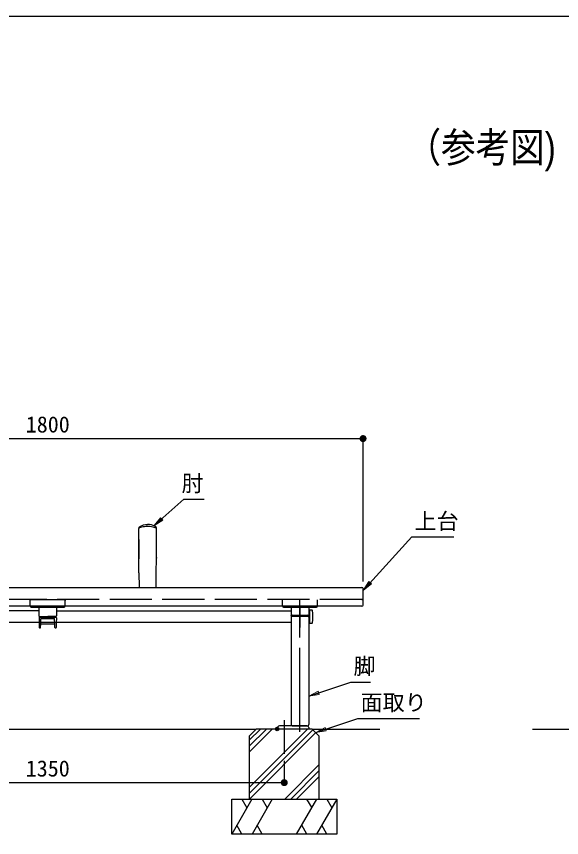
# Model space of a CAD drawing. Units: millimetres at full size, sheet at 1:20. Extents: x 38394 to 43870, y -8925 to -5191.
# Drawn here: x 39900 to 41456, y -7646 to -5301 of the extents above; entities that cross this region are included whole.
import ezdxf
from ezdxf.enums import TextEntityAlignment as Align

# ---------------------------------------------------------------- set-up
doc = ezdxf.new("R2010")
doc.units = ezdxf.units.MM
doc.header["$LTSCALE"] = 20
doc.header["$PDMODE"] = 32
doc.header["$PDSIZE"] = 10
doc.linetypes.add('CHAIN', pattern=[18.5, 12, -1.5, 3.5, -1.5])
doc.linetypes.add('DASHED', pattern=[7.5, 6, -1.5])
doc.layers.add('_0-0_', color=7, linetype='Continuous', lineweight=25)
doc.layers.add('寸法', color=1, linetype='Continuous', lineweight=25)
doc.styles.add('ＭＳ ゴシック', font='')
doc.styles.add('ＭＳ Ｐゴシック', font='')
doc.styles.get('ＭＳ ゴシック').set_extended_font_data('MS Gothic')
doc.styles.get('ＭＳ Ｐゴシック').set_extended_font_data('MS PGothic')

# ---------------------------------------------------------------- blocks, each defined once
blk = doc.blocks.new('filled_dot')
at = {"color": 0, "linetype": 'Continuous', "lineweight": -2, "const_width": 1.25}
blk.add_lwpolyline([(-0.625, 0, 1), (0.625, 0, 1)], format="xyb", close=True, dxfattribs=at)

msp = doc.modelspace()

# ---------------------------------------------------------------- hatches: boundary and pattern name
at = {"layer": '_0-0_'}
for points in [[(40292.85, -6756.32), (40312.03, -6732.77), (40318.37, -6739.85)], [(40889.79, -6940.42), (40906.46, -6915.03), (40913.49, -6921.42)], [(40734.79, -7242.58), (40761.68, -7228.46), (40764.73, -7237.46)], [(40754.79, -7346.34), (40781.68, -7332.22), (40784.73, -7341.23)]]:
    msp.add_hatch(color=1, dxfattribs=at).paths.add_polyline_path(points)

# ---------------------------------------------------------------- linework, layer by layer
at = {"layer": '_0-0_', "lineweight": 13}
for p, q in [((40249.79, -6763.72), (40249.79, -6761.8)), ((40249.79, -6770.81), (40249.79, -6770.81)), ((40249.79, -6770.82), (40249.79, -6770.82)), ((40249.79, -6770.82), (40249.79, -6770.82)), ((40299.79, -6763.72), (40299.79, -6761.8)), ((40274.79, -6931.82), (40252.52, -6931.82)), ((40274.79, -6931.82), (40297.06, -6931.82))]:
    msp.add_line(p, q, dxfattribs=at)
at = {"layer": '_0-0_'}
for p, q in [((40249.79, -6763.79), (40249.79, -6763.72)), ((40299.79, -6763.72), (40299.79, -6763.79)), ((40249.79, -6846.88), (40249.79, -6846.84)), ((40299.79, -6846.88), (40299.79, -6846.84)), ((39092.79, -6931.82), (40886.79, -6931.82)), ((40889.79, -6982.28), (40889.79, -6934.82)), ((40709.79, -7018.02), (40709.79, -6964.16)), ((40886.79, -6985.28), (39092.79, -6985.28)), ((39939.79, -6985.28), (39939.79, -6985.38)), ((39942.79, -6988.38), (40036.79, -6988.38)), ((39942.79, -6988.38), (40036.79, -6988.38)), ((39964.79, -6988.38), (39964.79, -7013.32)), ((39964.79, -6988.38), (39964.79, -7013.32)), ((40014.79, -6988.4), (40014.79, -7013.34)), ((40039.79, -6985.28), (40039.79, -6985.38)), ((40659.79, -6985.28), (40659.79, -6985.38)), ((40662.79, -6988.38), (40756.79, -6988.38)), ((40662.79, -6988.38), (40756.79, -6988.38)), ((40684.79, -6988.38), (40684.79, -7013.32)), ((40684.79, -6988.38), (40684.79, -7013.32)), ((40734.79, -6988.4), (40734.79, -7013.34)), ((40759.79, -6985.28), (40759.79, -6985.38)), ((39964.79, -6998.32), (39294.79, -6998.32)), ((40014.79, -6998.32), (40684.79, -6998.32)), ((40687.79, -7011.08), (40731.79, -7011.08)), ((40735.29, -6998.33), (40734.79, -6998.33)), ((40736.79, -6998.32), (40735.29, -6998.32)), ((40736.79, -6997.82), (40736.79, -7015.32)), ((40736.79, -6998.32), (40736.79, -7032.32)), ((40738.29, -6996.32), (40743.31, -6996.32)), ((39965.29, -7032.32), (39294.79, -7032.32)), ((39965.3, -7032.58), (39965.76, -7046.36)), ((39966.3, -7031.55), (40013.28, -7031.55)), ((39966.79, -7015.32), (39989.79, -7015.32)), ((40012.79, -7015.32), (39989.79, -7015.32)), ((40014.28, -7032.58), (40013.82, -7046.36)), ((40684.79, -7032.32), (40014.29, -7032.32)), ((40684.79, -7014.08), (40684.79, -7323.84)), ((40734.79, -7014.08), (40734.79, -7323.84)), ((40735.29, -7032.32), (40734.79, -7032.32)), ((40736.79, -7032.32), (40735.29, -7032.32)), ((40736.79, -7032.82), (40736.79, -7015.32)), ((40738.29, -7034.32), (40743.31, -7034.32)), ((39968.33, -7047.32), (39966.76, -7047.32)), ((39969.33, -7046.36), (39969.69, -7036.78)), ((39970.69, -7035.82), (40008.89, -7035.82)), ((40010.26, -7046.36), (40009.89, -7036.78)), ((40011.25, -7047.32), (40012.82, -7047.32)), ((39394.79, -7336.34), (40584.79, -7336.34)), ((40644.79, -7334.04), (40646.25, -7330.11)), ((40644.79, -7336.34), (40644.79, -7334.04)), ((40734.79, -7336.34), (40644.79, -7336.34)), ((40734.79, -7336.34), (40644.79, -7336.34)), ((40729.79, -7326.84), (40650.94, -7326.84)), ((40687.79, -7326.84), (40731.79, -7326.84)), ((40734.79, -7331.84), (40734.79, -7336.34)), ((40744.79, -7336.34), (40937.51, -7336.34)), ((41373.65, -7336.34), (41905.06, -7336.34)), ((40514.79, -7536.34), (40814.79, -7536.34)), ((40514.79, -7636.34), (40514.79, -7536.34)), ((40814.79, -7536.34), (40814.79, -7636.34)), ((40814.79, -7636.34), (40514.79, -7636.34))]:
    msp.add_line(p, q, dxfattribs=at)
at = {"layer": '_0-0_', "linetype": 'DASHED'}
for p, q in [((40886.79, -6966.82), (39092.79, -6966.82)), ((39939.79, -6985.28), (39939.79, -6967.32)), ((39939.79, -6985.28), (39939.79, -6967.32)), ((39939.79, -6969.73), (39939.79, -6967.32)), ((39939.79, -6969.73), (39939.79, -6967.32)), ((39940.29, -6966.82), (39989.79, -6966.82)), ((39940.29, -6966.82), (39989.79, -6966.82)), ((39989.79, -6966.82), (40039.29, -6966.82)), ((39989.79, -6966.82), (40039.29, -6966.82)), ((40039.79, -6985.28), (40039.79, -6967.32)), ((40039.79, -6985.28), (40039.79, -6967.32)), ((40039.79, -6967.32), (40039.79, -6969.73)), ((40039.79, -6967.32), (40039.79, -6969.73)), ((40659.79, -6985.28), (40659.79, -6967.32)), ((40659.79, -6985.28), (40659.79, -6967.32)), ((40759.79, -6985.28), (40759.79, -6967.32)), ((40759.79, -6985.28), (40759.79, -6967.32)), ((39964.83, -7018.36), (39965.3, -7032.58)), ((39965.83, -7017.32), (40013.79, -7017.32)), ((39969.69, -7036.78), (39970.26, -7021.78)), ((39971.25, -7020.82), (40008.33, -7020.82)), ((40009.89, -7036.78), (40009.33, -7021.78)), ((40014.76, -7018.36), (40014.28, -7032.58)), ((40684.79, -7013.32), (40684.79, -7012.32)), ((40709.79, -7015.32), (40686.79, -7015.32)), ((40732.79, -7015.32), (40709.79, -7015.32)), ((40734.79, -7012.32), (40734.79, -7013.32))]:
    msp.add_line(p, q, dxfattribs=at)
at = {"layer": '_0-0_', "linetype": 'CHAIN'}
for p, q in [((40709.79, -6983.98), (40709.79, -7046.67)), ((40709.79, -7344.51), (40709.79, -6996.22)), ((40664.79, -7311.48), (40664.79, -7407.46))]:
    msp.add_line(p, q, dxfattribs=at)
at = {"layer": '_0-0_', "color": 4}
for p, q in [((40564.79, -7402.16), (40630.61, -7336.34)), ((40564.79, -7385.32), (40613.77, -7336.34)), ((40564.79, -7368.49), (40596.93, -7336.34)), ((40564.79, -7503.19), (40731.64, -7336.34)), ((40564.79, -7520.03), (40746.63, -7338.19)), ((40565.31, -7536.34), (40755.05, -7346.6)), ((40666.34, -7536.34), (40764.79, -7437.89)), ((40683.18, -7536.34), (40764.79, -7454.73)), ((40700.02, -7536.34), (40764.79, -7471.57)), ((40572.53, -7536.34), (40514.79, -7636.34)), ((40543.66, -7536.34), (40558.09, -7561.34)), ((40630.68, -7536.34), (40572.95, -7636.34)), ((40601.82, -7536.34), (40616.25, -7561.34)), ((40757.06, -7536.34), (40699.32, -7636.34)), ((40728.82, -7536.34), (40743.26, -7561.34)), ((40814.79, -7536.34), (40757.06, -7636.34)), ((40786.56, -7536.34), (40800.99, -7561.34)), ((40543.74, -7636.34), (40529.31, -7611.34)), ((40601.9, -7636.34), (40587.47, -7611.34)), ((40729.09, -7636.34), (40714.65, -7611.34)), ((40786.82, -7636.34), (40772.39, -7611.34))]:
    msp.add_line(p, q, dxfattribs=at)
at = {"layer": '_0-0_', "color": 6}
msp.add_lwpolyline([(43870.49, -5301.21), (38394.23, -5301.21), (38394.23, -8924.84), (43870.49, -8924.84)], close=True, dxfattribs=at)
at = {"layer": '_0-0_', "color": 1}
for points in [[(40292.85, -6756.32), (40377.96, -6680.1), (40436.31, -6680.1)], [(40889.79, -6940.42), (41028.62, -6787.81), (41149.22, -6787.81)], [(40734.79, -7242.58), (40854.57, -7202.03), (40911.12, -7202.03)], [(40754.79, -7346.34), (40874.57, -7305.8), (41050.52, -7305.8)]]:
    msp.add_lwpolyline(points, dxfattribs=at)
at = {"layer": '_0-0_'}
for points in [[(40250.55, -6760.24), (40254.58, -6757.45), (40258.89, -6755.2), (40263.44, -6753.5), (40269.03, -6752.24), (40274.39, -6751.85), (40274.79, -6751.82)], [(40299.03, -6760.24), (40295.01, -6757.45), (40290.69, -6755.2), (40286.14, -6753.5), (40280.55, -6752.24), (40275.19, -6751.85), (40274.79, -6751.82)], [(40249.79, -6846.84), (40249.79, -6828.52), (40249.79, -6810.44), (40249.79, -6792.65), (40249.79, -6788.58), (40249.79, -6784.51), (40249.79, -6780.56), (40249.79, -6776.8), (40249.79, -6773.68), (40249.79, -6770.93), (40249.79, -6767.99), (40249.79, -6765.8), (40249.79, -6764.44), (40249.79, -6763.82), (40249.79, -6763.81)], [(40274.79, -6757.97), (40270.45, -6758.1), (40266.11, -6758.5), (40262.14, -6759.08), (40258.41, -6759.81), (40254.98, -6760.64), (40252.03, -6761.62), (40250.64, -6762.29)], [(40298.94, -6762.29), (40296.71, -6761.3), (40293.89, -6760.45), (40290.28, -6759.62), (40286.11, -6758.86), (40281.67, -6758.3), (40276.84, -6758), (40274.79, -6757.97)], [(40299.79, -6846.84), (40299.79, -6828.52), (40299.79, -6810.44), (40299.79, -6792.65), (40299.79, -6788.58), (40299.79, -6784.51), (40299.79, -6780.56), (40299.79, -6776.8), (40299.79, -6773.68), (40299.79, -6770.93), (40299.79, -6767.99), (40299.79, -6765.8), (40299.79, -6764.44), (40299.79, -6763.82), (40299.79, -6763.81)], [(40249.79, -6794.76), (40249.79, -6794.76), (40249.79, -6794.79), (40249.79, -6794.85), (40249.79, -6794.93), (40249.79, -6795.03), (40249.79, -6795.31), (40249.79, -6796.37), (40249.79, -6797.46), (40249.78, -6798.25), (40249.78, -6798.9), (40249.79, -6799.81), (40249.79, -6801.33), (40249.79, -6803.23), (40249.79, -6805.46), (40249.79, -6809.06), (40249.79, -6813.43), (40249.79, -6818.67), (40249.79, -6824.72), (40249.79, -6831.63), (40249.79, -6839.38), (40249.79, -6848.01)], [(40299.79, -6848.01), (40299.8, -6839.38), (40299.8, -6831.63), (40299.8, -6824.72), (40299.8, -6818.67), (40299.8, -6813.43), (40299.8, -6809.06), (40299.8, -6805.46), (40299.8, -6802.85), (40299.8, -6800.72), (40299.8, -6799.17), (40299.8, -6798.65), (40299.8, -6798.19), (40299.79, -6796.67), (40299.79, -6795.69), (40299.79, -6795.31), (40299.79, -6795.03), (40299.79, -6794.93), (40299.79, -6794.85), (40299.79, -6794.79), (40299.79, -6794.76), (40299.79, -6794.76)], [(40250, -6890.12), (40249.99, -6889.12), (40249.88, -6875.89), (40249.82, -6862.71), (40249.79, -6846.88), (40249.79, -6846.88)], [(40249.79, -6846.88), (40249.79, -6847.6), (40249.79, -6848.01)], [(40299.59, -6889.43), (40299.6, -6889.12), (40299.71, -6875.89), (40299.77, -6862.71), (40299.79, -6846.88), (40299.79, -6846.88)], [(40299.79, -6846.88), (40299.79, -6847.6), (40299.79, -6848.01)], [(40249.79, -6848.97), (40249.79, -6849.45), (40249.79, -6849.93)], [(40299.79, -6849.93), (40299.79, -6849.45), (40299.79, -6848.97)], [(40249.98, -6890.09), (40250.04, -6896.04), (40250.16, -6905.93), (40250.3, -6915.89), (40250.46, -6925.92), (40250.52, -6929.86)], [(40299.06, -6929.85), (40299.22, -6920.31), (40299.37, -6910.18), (40299.5, -6900.15), (40299.6, -6890.21), (40299.61, -6889.41)]]:
    msp.add_lwpolyline(points, dxfattribs=at)
at = {"layer": '_0-0_', "color": 1, "lineweight": 13}
for points in [[(40292.85, -6756.32), (40312.03, -6732.77), (40318.37, -6739.85)], [(40889.79, -6940.42), (40906.46, -6915.03), (40913.49, -6921.42)], [(40734.79, -7242.58), (40761.68, -7228.46), (40764.73, -7237.46)], [(40754.79, -7346.34), (40781.68, -7332.22), (40784.73, -7341.23)]]:
    msp.add_lwpolyline(points, close=True, dxfattribs=at)
at = {"layer": '_0-0_', "lineweight": 13}
for points in [[(40249.79, -6788.69), (40249.79, -6791.32), (40249.79, -6793.01), (40249.79, -6794.23), (40249.79, -6794.94), (40249.79, -6795.11), (40249.79, -6795.14)], [(40299.79, -6795.14), (40299.79, -6795.11), (40299.79, -6794.94), (40299.79, -6794.23), (40299.79, -6793.01), (40299.79, -6791.32), (40299.79, -6788.75)]]:
    msp.add_lwpolyline(points, dxfattribs=at)
at = {"layer": '_0-0_'}
msp.add_lwpolyline([(40564.79, -7536.34), (40764.79, -7536.34), (40764.79, -7356.34), (40744.79, -7336.34), (40584.79, -7336.34), (40564.79, -7356.34)], close=True, dxfattribs=at)
at = {"layer": '_0-0_', "lineweight": 13}
for centre, radius, start, end in [((40251.79, -6761.8), 2, 128.29963, 180), ((40251.51, -6763.77), 1.72, 120.43769, 181.56293), ((40298.04, -6763.78), 1.75, 359.03982, 58.95956), ((40297.79, -6761.8), 2, 360, 51.70037)]:
    msp.add_arc(centre, radius, start, end, dxfattribs=at)
at = {"layer": '_0-0_'}
for centre, radius, start, end in [((40252.52, -6929.82), 2, 180.92336, 270), ((40297.06, -6929.82), 2, 270, 359.07664), ((40886.79, -6934.82), 3, 360, 90), ((39940.29, -6967.32), 0.5, 90, 180), ((39940.29, -6967.32), 0.5, 90, 180), ((39942.79, -6985.38), 3, 180, 270), ((39942.79, -6985.38), 3, 180, 270), ((40036.79, -6985.38), 3, 270, 360), ((40036.79, -6985.38), 3, 270, 360), ((40039.29, -6967.32), 0.5, 360, 90), ((40039.29, -6967.32), 0.5, 360, 90), ((40662.79, -6985.38), 3, 180, 270), ((40662.79, -6985.38), 3, 180, 270), ((40756.79, -6985.38), 3, 270, 360), ((40756.79, -6985.38), 3, 270, 360), ((40886.79, -6982.28), 3, 270, 0), ((40687.79, -7014.08), 3, 90, 180), ((40731.79, -7014.08), 3, 360, 90), ((40738.29, -6997.82), 1.5, 90, 180), ((40743.31, -6998.32), 2, 9.9896, 90), ((40646.79, -7015.32), 100, 350.0104, 9.9896), ((39966.79, -7013.32), 2, 180, 270), ((39966.3, -7032.55), 1, 90, 181.90915), ((40012.79, -7013.32), 2, 270, 0), ((40013.28, -7032.55), 1, 358.09085, 90), ((40738.29, -7032.82), 1.5, 180, 270), ((40743.31, -7032.32), 2, 270, 350.0104), ((39966.76, -7046.32), 1, 181.90915, 270), ((39968.33, -7046.32), 1, 270, 357.83892), ((39970.69, -7036.82), 1, 90, 177.83892), ((40008.89, -7036.82), 1, 2.16108, 90), ((40011.25, -7046.32), 1, 182.16108, 270), ((40012.82, -7046.32), 1, 270, 358.09085), ((40650.94, -7331.84), 5, 90, 159.68395), ((40687.79, -7323.84), 3, 180, 270), ((40729.79, -7331.84), 5, 0, 90), ((40731.79, -7323.84), 3, 270, 0)]:
    msp.add_arc(centre, radius, start, end, dxfattribs=at)
at = {"layer": '_0-0_', "linetype": 'DASHED'}
for centre, radius, start, end in [((40886.79, -6963.82), 3, 270, 0), ((39940.29, -6967.32), 0.5, 90, 180), ((39940.29, -6967.32), 0.5, 90, 180), ((40039.29, -6967.32), 0.5, 360, 90), ((40039.29, -6967.32), 0.5, 360, 90), ((39965.83, -7018.32), 1, 90, 181.90915), ((39971.25, -7021.82), 1, 90, 177.83892), ((40008.33, -7021.82), 1, 2.16108, 90), ((40013.76, -7018.32), 1, 358.09085, 90), ((40686.79, -7013.32), 2, 180, 270), ((40732.79, -7013.32), 2, 270, 0)]:
    msp.add_arc(centre, radius, start, end, dxfattribs=at)
at = {"layer": '_0-0_'}
msp.add_point((40644.79, -7336.34), dxfattribs=at)
at = {"layer": '寸法'}
for p, q in [((39089.79, -6506.84), (40889.79, -6506.84)), ((40889.79, -6914.82), (40889.79, -6506.84)), ((40664.79, -7427.46), (40664.79, -7489.4)), ((39314.79, -7489.4), (40664.79, -7489.4))]:
    msp.add_line(p, q, dxfattribs=at)

# ---------------------------------------------------------------- block references
at = {"layer": '寸法', "xscale": 8, "yscale": 8, "rotation": 180}
for p in [(40889.79, -6506.84), (40664.79, -7489.4)]:
    msp.add_blockref('filled_dot', p, dxfattribs=at)

# ---------------------------------------------------------------- texts
at = {"layer": '_0-0_', "style": 'ＭＳ Ｐゴシック', "width": 0.85}
msp.add_text('（参考図)', height=85.04, dxfattribs=at).set_placement((41013.99, -5743.23), align=Align.BOTTOM_LEFT)
at = {"layer": '_0-0_', "color": 3, "style": 'ＭＳ ゴシック'}
for s, p in [('肘', (40371.86, -6671.83)), ('上台', (41036.72, -6779.53)), ('脚', (40862.67, -7193.76)), ('面取り', (40882.67, -7297.53))]:
    msp.add_text(s, height=46.19, dxfattribs=at).set_placement(p, align=Align.BOTTOM_LEFT)
at = {"layer": '寸法', "style": 'ＭＳ ゴシック'}
for s, p in [('1800', (39989.77, -6503.34)), ('1350', (39989.77, -7485.9))]:
    msp.add_text(s, height=46.19, dxfattribs=at).set_placement(p, align=Align.BOTTOM_CENTER)

doc.saveas('drawing.dxf')
